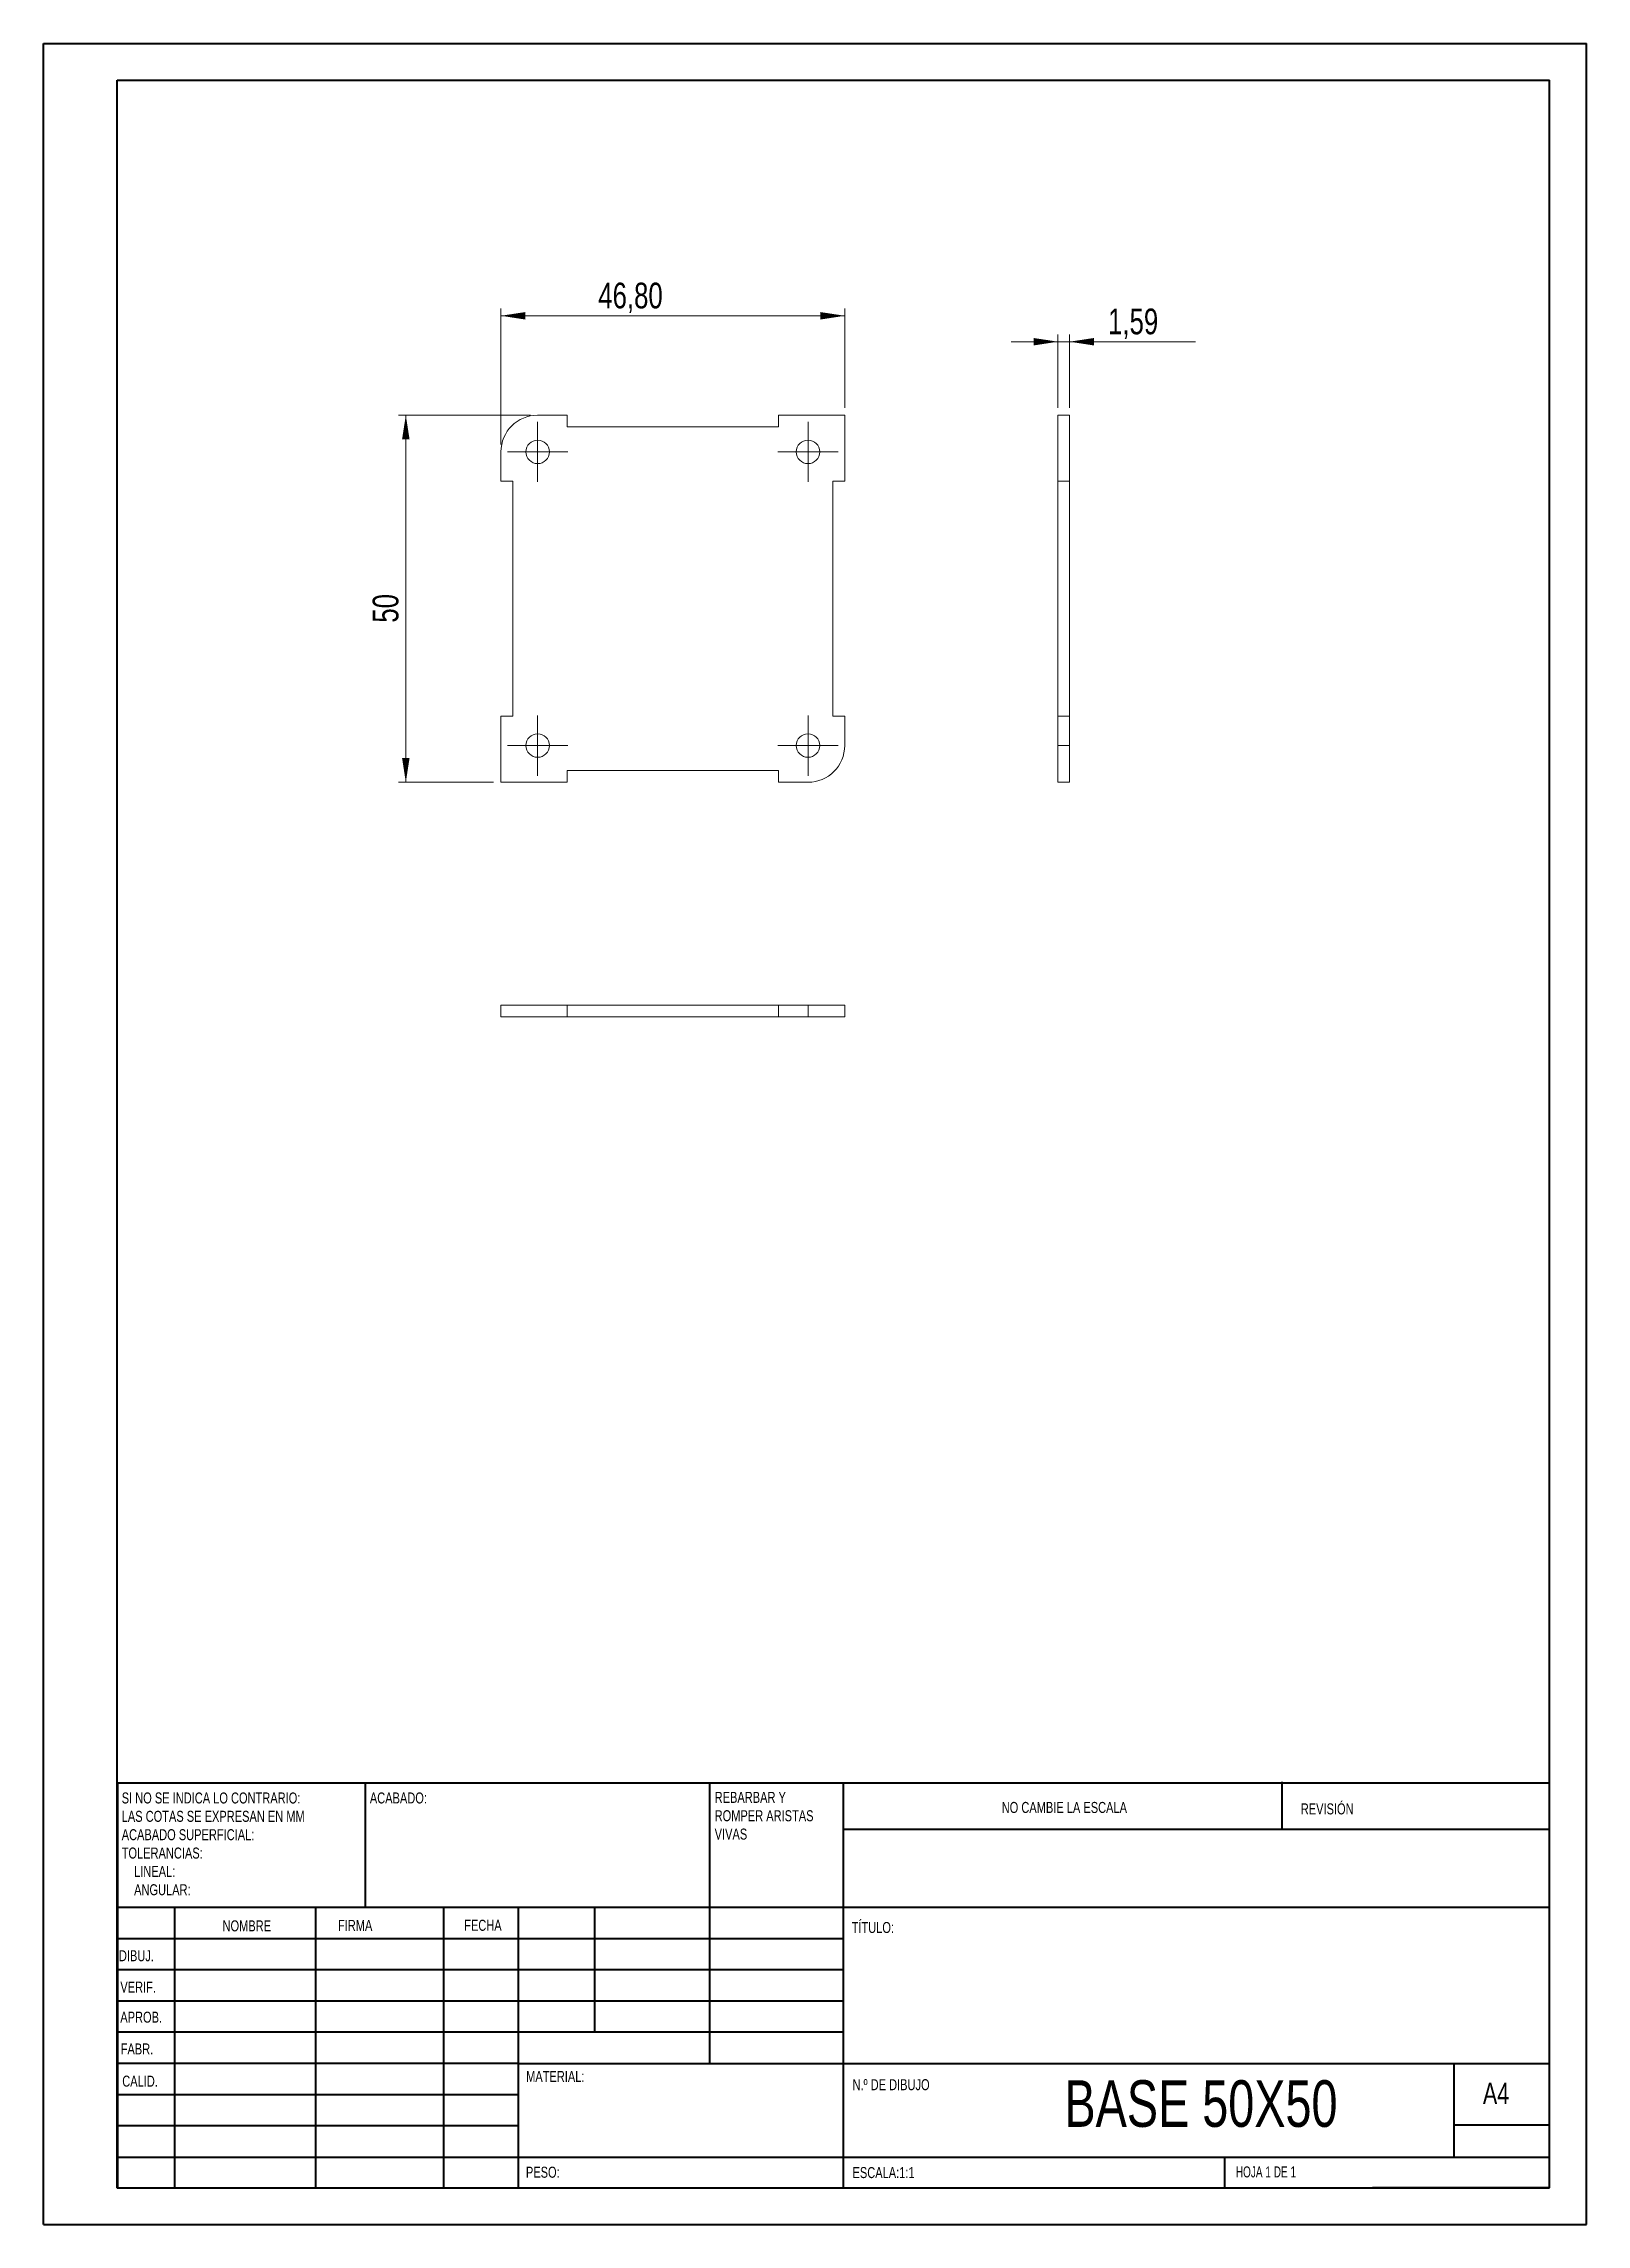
# Model space of a CAD drawing. Header units: millimetres. Extents: x 0 to 210, y 0 to 297.
import ezdxf

# ---------------------------------------------------------------- set-up
doc = ezdxf.new("R2010")
doc.units = ezdxf.units.MM
doc.styles.add('SLDTEXTSTYLE0', font='TXT', dxfattribs={"width": 0.75})
doc.styles.add('SLDTEXTSTYLE1', font='TXT', dxfattribs={"width": 0.681818})
doc.dimstyles.new('SLDDIMSTYLE0', dxfattribs={"dimtxt": 3.5, "dimasz": 3.302, "dimexe": 0, "dimexo": 0.0625, "dimgap": 0.875, "dimtad": 1, "dimrnd": 1e-09, "dimzin": 12, "dimdsep": 46, "dimtxsty": 'SLDTEXTSTYLE0', "dimsah": 1, "dimcen": 0.09, "dimadec": 0, "dimazin": 3, "dimtfac": 1, "dimtofl": 0, "dimtmove": 0, "dimatfit": 3, "dimfxl": 1, "dimfrac": 2, "dimtolj": 1, "dimtzin": 12, "dimarcsym": 0})
doc.dimstyles.new('SLDDIMSTYLE1', dxfattribs={"dimtxt": 3.5, "dimasz": 3.302, "dimexe": 0, "dimexo": 0.0625, "dimgap": 0.875, "dimtad": 1, "dimrnd": 1e-09, "dimzin": 12, "dimdsep": 46, "dimtxsty": 'SLDTEXTSTYLE0', "dimsah": 1, "dimcen": 0.09, "dimadec": 0, "dimazin": 3, "dimtfac": 1, "dimtmove": 0, "dimatfit": 0, "dimfxl": 1, "dimfrac": 2, "dimtolj": 1, "dimtzin": 12, "dimarcsym": 0})

# ---------------------------------------------------------------- blocks, each defined once
blk = doc.blocks.new('SW_NOTE_0')
at = {"color": 0, "linetype": 'Continuous', "lineweight": 0, "char_height": 1.5, "attachment_point": 1, "style": 'SLDTEXTSTYLE0'}
for s, insert in [('REBARBAR Y', (0, 1.93)), ('ROMPER ARISTAS', (0, -0.57)), ('VIVAS', (0, -3.07))]:
    blk.add_mtext(s, dxfattribs=dict(at, insert=insert))
blk = doc.blocks.new('SW_NOTE_1')
at = {"color": 0, "linetype": 'Continuous', "lineweight": 0, "char_height": 1.5, "attachment_point": 1, "style": 'SLDTEXTSTYLE0'}
for s, insert in [('SI NO SE INDICA LO CONTRARIO:', (0, 1.93)), ('LAS COTAS SE EXPRESAN EN MM', (0, -0.57)), ('ACABADO SUPERFICIAL:', (0, -3.07)), ('TOLERANCIAS:', (0, -5.57)), ('LINEAL:', (1.69, -8.07)), ('ANGULAR:', (1.69, -10.57))]:
    blk.add_mtext(s, dxfattribs=dict(at, insert=insert))
blk = doc.blocks.new('_D')
at = {"color": 7, "linetype": 'Continuous', "lineweight": 0}
for p, q in [((62.33, 242.62), (62.33, 261.15)), ((109.13, 260.15), (62.33, 260.15)), ((109.13, 247.62), (109.13, 261.15))]:
    blk.add_line(p, q, dxfattribs=at)
for points in [[(62.33, 260.15), (65.63, 259.64), (65.63, 260.65)], [(109.13, 260.15), (105.82, 260.65), (105.82, 259.64)]]:
    blk.add_solid(points, dxfattribs=at)
at = {"color": 7, "linetype": 'Continuous', "lineweight": 0, "insert": (75.57, 264.66, -0.69), "char_height": 3.5, "attachment_point": 1, "style": 'SLDTEXTSTYLE0'}
blk.add_mtext('46,80', dxfattribs=at)
blk = doc.blocks.new('_D_1')
at = {"color": 7, "linetype": 'Continuous', "lineweight": 0}
for p, q in [((66.33, 246.62), (48.38, 246.62)), ((49.38, 246.62), (49.38, 196.62)), ((61.33, 196.62), (48.38, 196.62))]:
    blk.add_line(p, q, dxfattribs=at)
for points in [[(49.38, 246.62), (48.87, 243.31), (49.89, 243.31)], [(49.38, 196.62), (49.89, 199.92), (48.87, 199.92)]]:
    blk.add_solid(points, dxfattribs=at)
at = {"color": 7, "linetype": 'Continuous', "lineweight": 0, "insert": (44.87, 218.35, -0.69), "char_height": 3.5, "attachment_point": 1, "rotation": 90, "style": 'SLDTEXTSTYLE0'}
blk.add_mtext('50', dxfattribs=at)
blk = doc.blocks.new('SW_CENTERMARKSYMBOL_0')
at = {"color": 0, "linetype": 'Continuous', "lineweight": 0}
for p, q in [((0, 2.5), (0, 4.1)), ((-2.5, 0), (-4.1, 0)), ((0, 0), (-2.5, 0)), ((0, 0), (0, 2.5)), ((0, 0), (0, -2.5)), ((0, 0), (2.5, 0)), ((2.5, 0), (4.1, 0)), ((0, -2.5), (0, -4.1))]:
    blk.add_line(p, q, dxfattribs=at)
blk = doc.blocks.new('SW_CENTERMARKSYMBOL_1')
at = {"color": 0, "linetype": 'Continuous', "lineweight": 0}
for p, q in [((0, 2.5), (0, 4.1)), ((-2.5, 0), (-4.1, 0)), ((0, 0), (-2.5, 0)), ((0, 0), (0, 2.5)), ((0, 0), (0, -2.5)), ((0, 0), (2.5, 0)), ((2.5, 0), (4.1, 0)), ((0, -2.5), (0, -4.1))]:
    blk.add_line(p, q, dxfattribs=at)
blk = doc.blocks.new('SW_CENTERMARKSYMBOL_2')
at = {"color": 0, "linetype": 'Continuous', "lineweight": 0}
for p, q in [((0, 2.5), (0, 4.1)), ((-2.5, 0), (-4.1, 0)), ((0, 0), (-2.5, 0)), ((0, 0), (0, 2.5)), ((0, 0), (0, -2.5)), ((0, 0), (2.5, 0)), ((2.5, 0), (4.1, 0)), ((0, -2.5), (0, -4.1))]:
    blk.add_line(p, q, dxfattribs=at)
blk = doc.blocks.new('SW_CENTERMARKSYMBOL_3')
at = {"color": 0, "linetype": 'Continuous', "lineweight": 0}
for p, q in [((0, 2.5), (0, 4.1)), ((-2.5, 0), (-4.1, 0)), ((0, 0), (-2.5, 0)), ((0, 0), (0, 2.5)), ((0, 0), (0, -2.5)), ((0, 0), (2.5, 0)), ((2.5, 0), (4.1, 0)), ((0, -2.5), (0, -4.1))]:
    blk.add_line(p, q, dxfattribs=at)
blk = doc.blocks.new('_D_2')
at = {"color": 7, "linetype": 'Continuous', "lineweight": 0}
for p, q in [((138.15, 256.62), (131.8, 256.62)), ((138.15, 247.62), (138.15, 257.62)), ((138.15, 256.62), (139.73, 256.62)), ((139.73, 247.62), (139.73, 257.62)), ((139.73, 256.62), (156.86, 256.62))]:
    blk.add_line(p, q, dxfattribs=at)
for points in [[(138.15, 256.62), (134.84, 257.12), (134.84, 256.11)], [(139.73, 256.62), (143.04, 256.11), (143.04, 257.12)]]:
    blk.add_solid(points, dxfattribs=at)
at = {"color": 7, "linetype": 'Continuous', "lineweight": 0, "insert": (144.97, 261.13, 0.1), "char_height": 3.5, "attachment_point": 1, "style": 'SLDTEXTSTYLE0'}
blk.add_mtext('1,59', dxfattribs=at)

msp = doc.modelspace()

# ---------------------------------------------------------------- linework, layer by layer
at = {"color": 7, "linetype": 'Continuous', "lineweight": 40}
for p, q in [((0.079, 0.215), (0.079, 297.215)), ((0.079, 297.215), (210.079, 297.215)), ((210.079, 0.215), (210.079, 297.215)), ((210.079, 292.215), (210.079, 297.215)), ((10.079, 292.215), (205.079, 292.215)), ((10.079, 5.215), (10.079, 292.215)), ((205.079, 5.215), (205.079, 292.215)), ((10.111, 60.371), (205.079, 60.371)), ((10.111, 60.371), (10.111, 5.121)), ((43.911, 43.371), (43.911, 60.371)), ((90.711, 60.371), (90.711, 22.121)), ((108.911, 60.371), (108.911, 5.121)), ((168.679, 54.09), (168.679, 60.465)), ((205.079, 53.996), (108.911, 53.996)), ((205.079, 43.371), (10.111, 43.371)), ((17.911, 43.371), (17.911, 5.121)), ((37.102, 43.371), (37.102, 5.121)), ((54.51, 43.371), (54.51, 5.121)), ((64.711, 5.121), (64.711, 43.371)), ((75.111, 26.371), (75.111, 43.371)), ((108.911, 39.121), (10.111, 39.121)), ((108.911, 34.871), (10.111, 34.871)), ((108.911, 30.621), (10.111, 30.621)), ((108.911, 26.371), (10.111, 26.371)), ((64.711, 22.121), (10.111, 22.121)), ((64.711, 22.121), (205.079, 22.121)), ((192.079, 9.465), (192.079, 22.215)), ((64.711, 17.871), (10.111, 17.871)), ((64.711, 13.621), (10.111, 13.621)), ((205.079, 13.715), (192.079, 13.715)), ((10.111, 9.371), (205.079, 9.371)), ((160.879, 5.215), (160.879, 9.465)), ((10.079, 5.215), (205.079, 5.215)), ((205.079, 5.215), (180.988, 5.215)), ((0.079, 0.215), (210.079, 0.215))]:
    msp.add_line(p, q, dxfattribs=at)
at = {"color": 7, "linetype": 'Continuous', "lineweight": 15}
for p, q in [((71.326, 246.616), (67.326, 246.616)), ((71.326, 246.616), (71.326, 245.016)), ((100.126, 245.016), (100.126, 246.616)), ((109.126, 246.616), (100.126, 246.616)), ((109.126, 237.616), (109.126, 246.616)), ((138.146, 246.616), (139.733, 246.616)), ((138.146, 237.616), (138.146, 246.616)), ((139.733, 237.616), (139.733, 246.616)), ((71.326, 245.016), (100.126, 245.016)), ((62.326, 241.616), (62.326, 237.616)), ((63.926, 237.616), (62.326, 237.616)), ((63.926, 205.616), (63.926, 237.616)), ((109.126, 237.616), (107.526, 237.616)), ((107.526, 237.616), (107.526, 205.616)), ((139.733, 237.616), (138.146, 237.616)), ((138.146, 237.616), (138.146, 205.616)), ((139.733, 237.616), (139.733, 205.616)), ((62.326, 205.616), (62.326, 196.616)), ((62.326, 205.616), (63.926, 205.616)), ((107.526, 205.616), (109.126, 205.616)), ((109.126, 201.616), (109.126, 205.616)), ((139.733, 205.616), (138.146, 205.616)), ((138.146, 201.616), (138.146, 205.616)), ((139.733, 201.616), (139.733, 205.616)), ((138.146, 201.616), (139.733, 201.616)), ((138.146, 196.616), (138.146, 201.616)), ((139.733, 201.616), (139.733, 196.616)), ((62.326, 196.616), (71.326, 196.616)), ((100.126, 198.216), (71.326, 198.216)), ((71.326, 198.216), (71.326, 196.616)), ((100.126, 196.616), (100.126, 198.216)), ((100.126, 196.616), (104.126, 196.616)), ((139.733, 196.616), (138.146, 196.616)), ((62.326, 166.263), (62.326, 164.676)), ((62.326, 166.263), (71.326, 166.263)), ((62.326, 164.676), (71.326, 164.676)), ((71.326, 164.676), (71.326, 166.263)), ((100.126, 166.263), (71.326, 166.263)), ((100.126, 164.676), (71.326, 164.676)), ((100.126, 164.676), (100.126, 166.263)), ((100.126, 166.263), (104.126, 166.263)), ((100.126, 164.676), (104.126, 164.676)), ((104.126, 164.676), (104.126, 166.263)), ((104.126, 166.263), (109.126, 166.263)), ((109.126, 164.676), (104.126, 164.676)), ((109.126, 166.263), (109.126, 164.676))]:
    msp.add_line(p, q, dxfattribs=at)
for centre in [(67.326, 241.616), (104.126, 241.616), (67.326, 201.616), (104.126, 201.616)]:
    msp.add_circle(centre, 1.6, dxfattribs=at)
for centre, start, end in [((67.326, 241.616), 90, 180), ((104.126, 201.616), 270, 0)]:
    msp.add_arc(centre, 5, start, end, dxfattribs=at)

# ---------------------------------------------------------------- block references
at = {"color": 7, "linetype": 'Continuous', "lineweight": 0}
for name, p in [('SW_CENTERMARKSYMBOL_1', (67.326, 241.616)), ('SW_CENTERMARKSYMBOL_0', (104.126, 241.616)), ('SW_CENTERMARKSYMBOL_2', (67.326, 201.616)), ('SW_CENTERMARKSYMBOL_3', (104.126, 201.616)), ('SW_NOTE_1', (10.704, 57.108)), ('SW_NOTE_0', (91.42, 57.19))]:
    msp.add_blockref(name, p, dxfattribs=at)

# ---------------------------------------------------------------- texts
for s, insert, char_height, attachment_point, style in [('ACABADO:', (44.482, 59.04), 1.5, 1, 'SLDTEXTSTYLE0'), ('NO CAMBIE LA ESCALA', (130.493, 57.748), 1.5, 1, 'SLDTEXTSTYLE0'), ('REVISIÓN', (171.206, 57.55), 1.5, 1, 'SLDTEXTSTYLE0'), ('NOMBRE', (24.433, 41.622), 1.5, 1, 'SLDTEXTSTYLE0'), ('FIRMA', (40.144, 41.683), 1.5, 1, 'SLDTEXTSTYLE0'), ('FECHA', (57.326, 41.697), 1.5, 1, 'SLDTEXTSTYLE0'), ('TÍTULO:', (110.067, 41.399), 1.5, 1, 'SLDTEXTSTYLE0'), ('DIBUJ.', (10.323, 37.551), 1.5, 1, 'SLDTEXTSTYLE0'), ('VERIF.', (10.521, 33.275), 1.5, 1, 'SLDTEXTSTYLE0'), ('APROB.', (10.513, 29.185), 1.5, 1, 'SLDTEXTSTYLE0'), ('FABR.', (10.566, 24.855), 1.5, 1, 'SLDTEXTSTYLE0'), ('MATERIAL:', (65.757, 21.107), 1.5, 1, 'SLDTEXTSTYLE0'), ('CALID.', (10.78, 20.471), 1.5, 1, 'SLDTEXTSTYLE0'), ('N.º DE DIBUJO', (110.185, 19.99), 1.5, 1, 'SLDTEXTSTYLE0'), ('BASE 50X50', (157.618, 19.847), 6.35, 2, 'SLDTEXTSTYLE0'), ('A4', (196, 19.515), 2.9104, 1, 'SLDTEXTSTYLE0'), ('PESO:', (65.729, 8.07), 1.4986, 1, 'SLDTEXTSTYLE0'), ('ESCALA:1:1', (110.185, 8.021), 1.5, 1, 'SLDTEXTSTYLE0'), ('HOJA 1 DE 1', (162.357, 8.115), 1.5, 1, 'SLDTEXTSTYLE1')]:
    msp.add_mtext(s, dxfattribs=dict(at, insert=insert, char_height=char_height, attachment_point=attachment_point, style=style))

# ---------------------------------------------------------------- dimensions: what is measured, and where the dimension line sits
for base, p1, p2, dimstyle, picture, middle in [((62.326, 260.146), (109.126, 246.616), (62.326, 241.616), 'SLDDIMSTYLE0', '_D', (82.812, 260.146)), ((139.733, 256.616), (138.146, 246.616), (139.733, 246.616), 'SLDDIMSTYLE1', '_D_2', (150.915, 256.616))]:
    dim = msp.add_linear_dim(base=base, p1=p1, p2=p2, dimstyle=dimstyle, dxfattribs=at)
    dim.commit()
    dim.dimension.update_dxf_attribs({"geometry": picture, "text_midpoint": middle, "dimtype": 160})
dim = msp.add_linear_dim(base=(49.38, 196.616), p1=(67.326, 246.616), p2=(62.326, 196.616), angle=90, dimstyle='SLDDIMSTYLE0', dxfattribs=at)
dim.commit()
dim.dimension.update_dxf_attribs({"geometry": '_D_1', "text_midpoint": (49.38, 222.359), "dimtype": 160})

doc.saveas('drawing.dxf')
